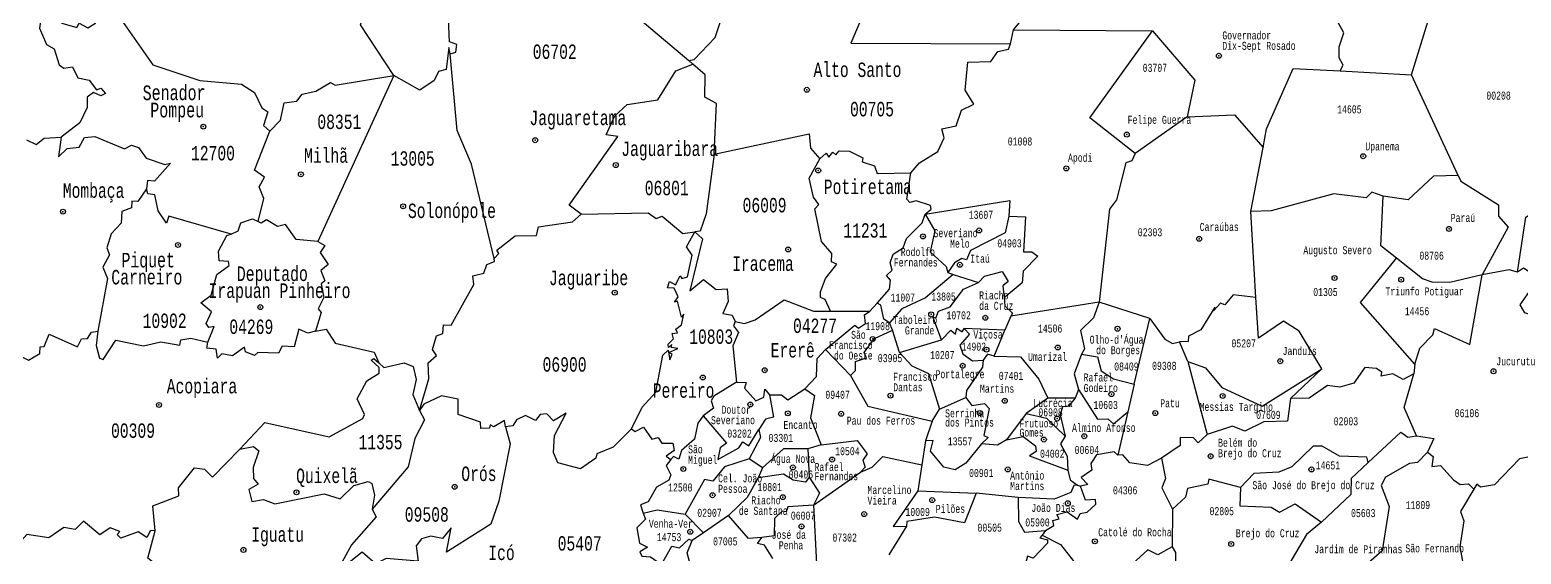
# Model space of a CAD drawing. Header units: millimetres. Extents: x 9851 to 10267, y 23387 to 23778.
# Drawn here: x 10193.87 to 10221.05, y 23661.12 to 23670.68 of the extents above; entities that cross this region are included whole.
import ezdxf
from ezdxf.enums import TextEntityAlignment as Align

# ---------------------------------------------------------------- set-up
doc = ezdxf.new("R2010")
doc.units = ezdxf.units.MM
doc.layers.add('3', color=7, linetype='Continuous')
doc.styles.add('MONOTXT', font='MONOTXT', dxfattribs={"height": 0.2})

# ---------------------------------------------------------------- blocks, each defined once
blk = doc.blocks.new('SEDE')
at = {"layer": '3', "color": 7, "linetype": 'Continuous'}
blk.add_circle((0, 0), 0.00451, dxfattribs=at)

msp = doc.modelspace()

# ---------------------------------------------------------------- linework, layer by layer
at = {"color": 7, "linetype": 'Continuous'}
for p, q in [((10211.744, 23670.425), (10211.802, 23670.677)), ((10211.802, 23670.677), (10214.336, 23670.662)), ((10205.957, 23670.054), (10205.883, 23670.12)), ((10200.507, 23669.846), (10199.123, 23666.82)), ((10217.755, 23669.928), (10219.054, 23669.856)), ((10219.905, 23668.02), (10219.054, 23669.856)), ((10214.968, 23669.09), (10214.02, 23668.424)), ((10216.127, 23667.366), (10216.351, 23668.534)), ((10216.217, 23665.8), (10216.127, 23667.366)), ((10210.605, 23666.253), (10210.7, 23666.22)), ((10210.7, 23666.22), (10211.161, 23666.071)), ((10209.18, 23665.549), (10209.315, 23665.694)), ((10213.364, 23665.713), (10211.752, 23665.457)), ((10214.288, 23665.415), (10213.364, 23665.713)), ((10208.465, 23665.548), (10209.18, 23665.549)), ((10211.752, 23665.457), (10211.644, 23665.203)), ((10213.998, 23664.222), (10214.288, 23665.415)), ((10209.597, 23665.202), (10209.538, 23665.339)), ((10209.721, 23664.799), (10209.597, 23665.202)), ((10211.644, 23665.203), (10210.899, 23665.235)), ((10211.451, 23664.731), (10211.644, 23665.203)), ((10208.832, 23664.377), (10208.373, 23664.854)), ((10209.721, 23664.799), (10210.487, 23665.027)), ((10214.977, 23664.63), (10214.826, 23664.99)), ((10214.977, 23664.63), (10215.328, 23663.305)), ((10219.118, 23664.586), (10219.096, 23664.406)), ((10217.418, 23664.498), (10216.847, 23663.959)), ((10212.986, 23664.12), (10212.925, 23663.967)), ((10213.998, 23664.222), (10213.885, 23663.713)), ((10210.316, 23663.544), (10210.451, 23663.763)), ((10210.451, 23663.763), (10210.933, 23663.978)), ((10212.429, 23663.964), (10212.034, 23663.687)), ((10212.925, 23663.967), (10212.429, 23663.964)), ((10210.316, 23663.544), (10210.2, 23663.189)), ((10212.034, 23663.687), (10211.675, 23663.203)), ((10213.885, 23663.713), (10213.702, 23662.926)), ((10210.2, 23663.189), (10210.129, 23662.75)), ((10208.294, 23663.116), (10208.051, 23663.041)), ((10208.051, 23663.041), (10208.079, 23662.525)), ((10207.225, 23662.692), (10206.981, 23662.859)), ((10207.225, 23662.692), (10207.145, 23662.515)), ((10210.129, 23662.75), (10210.057, 23662.273)), ((10208.157, 23662.012), (10209.012, 23662.617)), ((10212.966, 23662.379), (10213.024, 23662.358)), ((10210.057, 23662.273), (10211.12, 23662.236)), ((10211.884, 23662.152), (10211.12, 23662.236)), ((10205.815, 23661.85), (10206.152, 23661.512)), ((10206.608, 23661.824), (10206.152, 23661.512)), ((10208.157, 23662.012), (10208.213, 23660.946)), ((10214.696, 23661.939), (10214.692, 23661.255)), ((10209.848, 23661.633), (10209.53, 23661.107)), ((10212.384, 23661.555), (10212.323, 23661.466)), ((10206.152, 23661.512), (10205.947, 23661.371))]:
    msp.add_line(p, q, dxfattribs=at)
for points in [[(10200.507, 23669.846), (10199.9, 23670.768), (10200.22, 23671.824), (10200.411, 23672.092), (10200.353, 23672.28), (10200.4, 23672.493), (10200.076, 23672.632), (10199.802, 23672.592), (10199.806, 23672.732), (10199.589, 23672.784), (10199.436, 23672.677), (10199.331, 23672.764), (10199.099, 23672.721), (10199.097, 23672.926), (10199.003, 23672.995), (10199.501, 23673.019), (10199.707, 23673.137)], [(10201.537, 23670.24), (10201.635, 23670.272), (10201.658, 23670.409), (10201.523, 23670.456), (10201.512, 23670.738), (10201.513, 23671.383), (10201.575, 23671.566), (10201.805, 23671.718), (10201.969, 23671.693), (10202.094, 23671.853), (10202.275, 23671.936), (10202.648, 23672.562), (10203.097, 23672.786), (10203.606, 23672.781), (10203.617, 23672.558), (10203.509, 23672.272), (10203.596, 23672.24)], [(10203.596, 23672.24), (10203.58, 23672.152), (10203.761, 23672.074), (10204.456, 23671.326), (10205.883, 23670.12)], [(10211.802, 23670.677), (10212.143, 23671.088), (10212.253, 23671.452), (10212.56, 23671.827)], [(10217.755, 23669.928), (10217.809, 23670.031), (10217.734, 23670.165), (10217.736, 23670.367), (10217.823, 23670.62), (10217.719, 23670.814), (10217.801, 23670.888), (10216.489, 23671.611), (10214.904, 23671.817)], [(10219.054, 23669.856), (10219.375, 23670.901), (10219.326, 23671.488), (10219.557, 23671.863)], [(10205.883, 23670.12), (10205.982, 23670.139), (10206.365, 23670.54), (10206.48, 23670.886), (10206.659, 23671.083), (10206.807, 23671.099), (10206.851, 23671.249)], [(10209.168, 23671.219), (10208.836, 23670.437), (10211.744, 23670.425)], [(10194.164, 23671.053), (10194.091, 23670.991), (10194.049, 23670.709), (10194.177, 23670.408), (10194.317, 23670.329), (10194.41, 23670.042), (10194.491, 23669.979), (10194.65, 23670.006), (10194.747, 23669.805), (10194.955, 23669.763), (10195.086, 23669.584), (10195.167, 23669.616), (10195.25, 23669.519), (10195.167, 23669.475), (10195.033, 23669.534), (10194.916, 23669.45), (10194.919, 23669.263), (10194.787, 23668.984), (10194.442, 23668.723)], [(10194.164, 23671.053), (10194.26, 23671.038), (10194.454, 23670.798), (10194.728, 23670.722), (10194.775, 23670.796), (10194.932, 23670.716), (10195.072, 23670.796), (10195.092, 23670.996), (10195.513, 23671.035), (10195.565, 23670.978), (10195.521, 23670.888), (10196.113, 23670.039), (10196.974, 23669.752), (10197.734, 23669.689), (10197.967, 23669.534), (10198.1, 23669.256), (10198.212, 23669.185), (10198.133, 23668.935), (10198.247, 23668.83)], [(10214.02, 23668.424), (10213.193, 23669.075), (10214.336, 23670.662)], [(10214.336, 23670.662), (10215.108, 23669.758), (10214.968, 23669.09)], [(10201.537, 23670.24), (10201.511, 23670.354), (10201.462, 23669.956), (10201.319, 23669.916), (10201.245, 23669.757), (10200.982, 23669.577), (10200.507, 23669.846)], [(10209.929, 23668.072), (10210.086, 23668.255), (10210.422, 23668.459), (10210.536, 23668.707), (10210.496, 23668.876), (10210.755, 23668.928), (10210.855, 23669.214), (10211.075, 23669.323), (10210.922, 23669.576), (10210.971, 23670.086), (10211.387, 23670.102), (10211.517, 23670.283), (10211.708, 23670.326), (10211.744, 23670.425)], [(10202.335, 23666.511), (10201.925, 23668.231), (10201.661, 23668.844), (10201.537, 23670.24)], [(10203.921, 23667.32), (10203.703, 23667.484), (10204.59, 23668.732), (10204.38, 23668.762), (10204.538, 23669.109), (10204.758, 23669.317), (10205.317, 23669.402), (10205.644, 23669.928), (10205.957, 23670.054)], [(10206.344, 23668.414), (10206.388, 23669.337), (10206.176, 23669.452), (10206.182, 23669.856), (10205.957, 23670.054)], [(10216.351, 23668.534), (10216.414, 23668.874), (10216.897, 23669.975), (10217.755, 23669.928)], [(10198.247, 23668.83), (10198.444, 23669.033), (10198.506, 23669.344), (10198.739, 23669.379), (10198.834, 23669.506), (10199.085, 23669.559), (10199.354, 23669.716), (10199.436, 23669.671), (10200.507, 23669.846)], [(10214.968, 23669.09), (10215.831, 23669.128), (10216.351, 23668.534)], [(10193.814, 23668.671), (10193.99, 23668.589), (10194.136, 23668.704), (10194.442, 23668.723)], [(10194.442, 23668.723), (10194.398, 23668.363), (10194.556, 23668.515), (10194.772, 23668.54), (10194.869, 23668.717), (10195.056, 23668.734), (10195.597, 23668.506), (10195.725, 23668.576), (10195.851, 23668.533), (10195.994, 23668.34), (10196.331, 23668.224), (10196.435, 23668.248), (10196.148, 23667.919), (10196.019, 23667.931), (10195.999, 23667.78)], [(10198.032, 23667.187), (10198.136, 23667.601), (10198.05, 23667.816), (10198.151, 23667.995), (10197.968, 23668.118), (10198.247, 23668.83)], [(10206.344, 23668.414), (10208.078, 23668.779), (10208.101, 23668.522), (10208.27, 23668.325)], [(10206.344, 23668.414), (10206.198, 23667.324), (10206.09, 23667.009), (10205.994, 23666.997)], [(10208.27, 23668.325), (10208.387, 23668.427), (10208.434, 23668.358), (10208.51, 23668.445), (10208.565, 23668.4), (10208.626, 23668.471), (10208.812, 23668.467), (10209.054, 23668.345), (10209.044, 23668.269), (10209.267, 23668.197), (10209.318, 23668.059), (10209.929, 23668.072)], [(10214.02, 23668.424), (10213.957, 23668.291), (10213.847, 23668.255), (10213.678, 23667.578), (10213.549, 23667.407), (10213.364, 23665.713)], [(10208.465, 23665.548), (10208.366, 23665.762), (10208.282, 23665.8), (10208.281, 23665.904), (10208.373, 23666.148), (10208.58, 23666.407), (10208.486, 23666.449), (10208.491, 23666.6), (10208.304, 23666.817), (10208.178, 23667.415), (10208.253, 23667.495), (10208.155, 23667.627), (10208.075, 23667.972), (10208.27, 23668.325)], [(10210.189, 23667.32), (10210.302, 23667.407), (10210.287, 23667.476), (10210.028, 23667.559), (10209.911, 23667.528), (10209.855, 23667.592), (10209.929, 23668.072)], [(10219.905, 23668.02), (10219.455, 23668.009), (10218.994, 23667.581), (10218.54, 23667.645)], [(10219.905, 23668.02), (10219.952, 23667.919), (10220.642, 23667.491), (10220.637, 23667.283), (10220.817, 23667.08), (10220.343, 23666.214)], [(10195.999, 23667.78), (10195.839, 23667.548), (10195.735, 23667.552), (10195.726, 23667.433), (10195.55, 23667.365), (10195.54, 23667.155), (10195.358, 23666.962), (10195.279, 23666.704), (10195.324, 23666.577), (10195.201, 23666.35), (10195.29, 23666.144), (10195.11, 23665.187)], [(10197.543, 23666.954), (10196.405, 23667.282), (10196.365, 23667.153), (10196.213, 23667.379), (10196.152, 23667.669), (10196.024, 23667.687), (10195.999, 23667.78)], [(10210.189, 23667.32), (10211.734, 23667.57), (10211.718, 23667.28)], [(10218.54, 23667.645), (10218.33, 23667.716), (10218.227, 23667.616), (10217.641, 23667.69), (10216.499, 23667.381), (10216.127, 23667.366)], [(10218.782, 23666.517), (10218.497, 23666.741), (10218.54, 23667.645)], [(10220.988, 23666.259), (10221.138, 23667.262), (10221.804, 23667.679)], [(10202.335, 23666.511), (10202.419, 23666.601), (10202.385, 23666.662), (10202.718, 23666.925), (10203.108, 23666.932), (10203.141, 23667.089), (10203.762, 23667.178), (10203.921, 23667.32)], [(10203.921, 23667.32), (10205.143, 23667.34), (10205.29, 23667.241), (10205.398, 23667.283), (10205.773, 23666.966), (10205.994, 23666.997)], [(10209.315, 23665.694), (10209.541, 23665.953), (10209.558, 23666.113), (10209.487, 23666.198), (10209.587, 23666.299), (10209.55, 23666.429), (10209.607, 23666.586), (10209.788, 23666.703), (10209.85, 23666.877), (10210.139, 23667.16), (10210.189, 23667.32)], [(10210.189, 23667.32), (10210.368, 23667.016), (10210.285, 23666.629), (10210.571, 23666.367), (10210.605, 23666.253)], [(10211.718, 23667.28), (10211.648, 23666.975), (10211.015, 23666.653), (10210.947, 23666.486), (10210.861, 23666.512), (10210.723, 23666.429), (10210.605, 23666.253)], [(10211.718, 23667.28), (10212.022, 23667.267), (10211.985, 23666.632), (10212.137, 23666.634), (10212.243, 23666.553), (10211.978, 23666.28), (10211.959, 23666.067), (10211.629, 23665.792)], [(10197.543, 23666.954), (10197.67, 23667.016), (10197.717, 23667.157), (10197.931, 23667.234), (10198.032, 23667.187)], [(10199.123, 23666.82), (10198.727, 23666.859), (10198.531, 23667.128), (10198.388, 23667.095), (10198.188, 23667.213), (10198.092, 23667.151), (10198.032, 23667.187)], [(10204.837, 23663.403), (10205.031, 23663.799), (10205.282, 23664.071), (10205.411, 23664.751), (10205.507, 23664.84), (10205.54, 23664.664), (10205.578, 23664.765), (10205.521, 23664.798), (10205.683, 23664.869), (10205.56, 23664.889), (10205.574, 23664.944), (10205.511, 23664.886), (10205.505, 23664.948), (10205.602, 23665.048), (10205.58, 23665.141), (10205.675, 23665.156), (10205.647, 23665.22), (10205.753, 23665.304), (10205.795, 23665.495), (10205.75, 23665.438), (10205.677, 23665.734), (10205.623, 23665.715), (10205.687, 23665.813), (10205.618, 23665.969), (10205.492, 23665.975), (10205.533, 23666.09), (10205.638, 23666.033), (10205.726, 23666.197), (10205.757, 23666.143), (10205.86, 23666.175), (10205.942, 23666.569), (10205.839, 23666.724), (10205.994, 23666.997)], [(10205.994, 23666.997), (10206.13, 23666.87), (10205.902, 23665.918), (10206.152, 23666.128), (10206.381, 23665.946), (10206.582, 23665.957), (10206.599, 23665.724), (10206.503, 23665.51), (10206.675, 23665.477), (10206.726, 23665.36)], [(10197.117, 23664.986), (10197.23, 23665.268), (10197.134, 23665.253), (10197.088, 23665.324), (10197.184, 23665.536), (10196.987, 23665.705), (10197.176, 23665.843), (10197.28, 23666.219), (10197.504, 23666.38), (10197.497, 23666.453), (10197.324, 23666.469), (10197.311, 23666.643), (10197.465, 23666.932), (10197.543, 23666.954)], [(10199.123, 23666.82), (10199.251, 23666.746), (10199.167, 23666.62), (10199.31, 23666.402), (10199.174, 23666.29), (10199.248, 23666.106), (10199.184, 23666.048), (10199.231, 23665.8), (10199.126, 23665.595), (10199.183, 23665.524), (10199.08, 23665.185)], [(10200.976, 23663.737), (10201.147, 23664.314), (10201.133, 23664.606), (10201.284, 23664.743), (10201.212, 23664.85), (10201.283, 23665.099), (10201.401, 23665.143), (10201.415, 23665.301), (10201.554, 23665.298), (10201.964, 23666.037), (10201.945, 23666.194), (10202.145, 23666.242), (10202.202, 23666.403), (10202.34, 23666.454), (10202.335, 23666.511)], [(10219.118, 23664.586), (10218.122, 23665.706), (10218.782, 23666.517)], [(10220.343, 23666.214), (10219.752, 23666.073), (10219.432, 23666.078), (10219.257, 23666.142), (10218.782, 23666.517)], [(10210.7, 23666.22), (10210.199, 23665.792), (10209.763, 23665.593), (10209.538, 23665.339)], [(10211.161, 23666.071), (10211.275, 23666.188), (10211.592, 23666.271), (10211.701, 23666.09), (10211.606, 23666.009), (10211.629, 23665.792)], [(10219.118, 23664.586), (10219.206, 23664.874), (10219.444, 23665.12), (10219.471, 23665.237), (10220.115, 23664.941), (10220.343, 23666.214)], [(10220.988, 23666.259), (10220.833, 23666.306), (10220.343, 23666.214)], [(10221.685, 23665.042), (10221.59, 23665.142), (10221.492, 23665.079), (10221.385, 23665.117), (10221.245, 23665.477), (10221.122, 23665.518), (10221.035, 23665.664), (10221.376, 23666.15), (10221.097, 23666.333), (10220.988, 23666.259)], [(10210.487, 23665.027), (10210.328, 23665.449), (10210.385, 23665.424), (10210.433, 23665.553), (10210.648, 23665.632), (10210.888, 23665.951), (10211.161, 23666.071)], [(10206.726, 23665.36), (10206.896, 23665.324), (10207.094, 23665.394), (10207.62, 23665.758), (10208.153, 23665.549), (10208.465, 23665.548)], [(10209.538, 23665.339), (10209.44, 23665.402), (10209.385, 23665.662), (10209.315, 23665.694)], [(10211.629, 23665.792), (10211.642, 23665.649), (10211.785, 23665.511), (10211.752, 23665.457)], [(10213.364, 23665.713), (10213.256, 23665.428), (10213.024, 23665.197), (10213.097, 23664.866), (10213.038, 23664.769)], [(10216.217, 23665.8), (10215.807, 23665.845), (10215.65, 23665.663), (10215.576, 23665.696), (10215.448, 23665.554), (10215.47, 23665.624), (10215.214, 23665.209), (10214.988, 23665.094), (10214.984, 23664.999), (10214.826, 23664.99)], [(10217.418, 23664.498), (10217.005, 23665.188), (10216.723, 23665.368), (10216.263, 23665.061), (10216.217, 23665.8)], [(10206.726, 23665.36), (10206.695, 23665.283), (10206.789, 23665.164), (10206.686, 23664.918), (10206.752, 23664.255)], [(10208.373, 23664.854), (10208.91, 23665.298), (10208.978, 23665.24), (10209.101, 23665.326), (10209.088, 23665.481), (10209.18, 23665.549)], [(10214.288, 23665.415), (10214.56, 23665.039), (10214.698, 23664.958), (10214.826, 23664.99)], [(10191.857, 23663.811), (10192.417, 23664.303), (10192.45, 23664.499), (10192.627, 23664.676), (10192.807, 23664.585), (10192.975, 23664.62), (10193.274, 23664.778), (10193.469, 23664.999), (10193.601, 23664.778), (10193.846, 23664.655), (10194.056, 23664.779), (10194.062, 23664.899), (10194.135, 23664.905), (10194.227, 23665.128), (10194.741, 23664.901), (10194.812, 23665.047), (10194.927, 23665.052), (10195, 23665.168), (10195.11, 23665.187)], [(10195.11, 23665.187), (10195.081, 23664.926), (10195.141, 23664.695), (10195.207, 23664.67), (10195.443, 23665.019), (10195.943, 23664.917), (10196.258, 23664.993), (10196.607, 23664.93), (10196.623, 23665.03), (10196.81, 23665.061), (10197.117, 23664.986)], [(10199.08, 23665.185), (10198.941, 23665.152), (10198.775, 23665.225), (10198.693, 23664.898), (10198.47, 23664.91), (10198.403, 23664.787), (10198.029, 23664.798), (10197.967, 23664.741), (10197.801, 23664.81), (10197.783, 23664.895), (10197.564, 23664.735), (10197.373, 23664.775), (10197.293, 23664.696), (10197.267, 23664.857), (10197.1, 23664.874), (10197.117, 23664.986)], [(10199.08, 23665.185), (10199.275, 23665.22), (10199.436, 23664.966), (10200.149, 23664.803), (10200.235, 23664.607)], [(10208.832, 23664.377), (10208.921, 23664.469), (10208.919, 23664.634), (10209.124, 23664.702), (10209.082, 23664.796), (10209.269, 23665.049), (10209.597, 23665.202)], [(10210.487, 23665.027), (10210.658, 23665.202), (10210.746, 23665.128), (10210.771, 23665.243), (10210.864, 23665.171), (10210.899, 23665.235)], [(10210.899, 23665.235), (10211, 23665.132), (10210.82, 23664.933), (10210.876, 23664.773), (10211.054, 23664.646), (10211.246, 23664.66)], [(10207.998, 23664.136), (10208.212, 23664.357), (10208.22, 23664.685), (10208.373, 23664.854)], [(10197.699, 23663.038), (10198.155, 23663.519), (10199.331, 23663.258), (10199.94, 23663.593), (10199.974, 23663.665), (10199.838, 23663.954), (10200.014, 23664.279), (10200.239, 23664.423), (10200.241, 23664.522), (10200.092, 23664.656), (10200.14, 23664.689), (10200.235, 23664.607)], [(10200.235, 23664.607), (10200.323, 23664.522), (10200.697, 23664.607), (10200.86, 23664.542), (10200.917, 23664.305), (10200.855, 23664.033), (10200.976, 23663.737)], [(10209.721, 23664.799), (10209.947, 23664.551), (10210.254, 23664.416), (10210.451, 23663.763)], [(10211.246, 23664.66), (10211.238, 23664.529), (10210.943, 23664.104), (10210.933, 23663.978)], [(10211.451, 23664.731), (10211.325, 23664.766), (10211.246, 23664.66)], [(10211.451, 23664.731), (10211.926, 23664.715), (10212.263, 23664.312), (10212.429, 23663.964)], [(10213.038, 23664.769), (10212.905, 23664.408), (10212.986, 23664.12)], [(10213.038, 23664.769), (10213.332, 23664.72), (10213.399, 23664.46), (10213.624, 23664.317), (10213.998, 23664.222)], [(10214.977, 23664.63), (10215.298, 23664.516), (10215.597, 23664.162), (10216.332, 23663.819), (10217.418, 23664.498)], [(10208.832, 23664.377), (10209.146, 23663.816), (10210.316, 23663.544)], [(10219.096, 23664.406), (10218.905, 23664.304), (10218.716, 23664.406), (10218.5, 23664.367), (10218.516, 23664.437), (10218.415, 23664.506), (10218.206, 23664.523), (10218.002, 23664.238), (10217.751, 23664.168), (10217.522, 23664.194), (10217.187, 23663.962), (10216.847, 23663.959)], [(10219.143, 23663.277), (10218.922, 23663.795), (10219.096, 23664.406)], [(10202.544, 23663.445), (10202.526, 23663.556), (10202.33, 23663.441), (10202.263, 23663.481), (10202.248, 23663.417), (10202.092, 23663.412), (10202.086, 23663.53), (10201.679, 23663.664), (10201.679, 23663.945), (10201.374, 23664.007), (10201.055, 23663.854), (10200.976, 23663.737)], [(10206.752, 23664.255), (10206.342, 23664.003), (10206.289, 23663.918), (10206.335, 23663.781), (10206.145, 23663.642)], [(10206.752, 23664.255), (10206.928, 23664.249), (10206.9, 23664.147), (10207.103, 23663.918), (10207.248, 23663.982), (10207.268, 23664.127), (10207.352, 23664.025)], [(10207.352, 23664.025), (10207.425, 23663.621), (10207.28, 23663.583), (10207.159, 23663.393)], [(10207.352, 23664.025), (10207.571, 23664.024), (10207.686, 23663.932), (10207.998, 23664.136)], [(10207.998, 23664.136), (10208.176, 23664.015), (10208.104, 23663.604), (10208.294, 23663.116)], [(10212.986, 23664.12), (10213.332, 23663.581), (10213.518, 23663.59), (10213.622, 23663.496), (10213.885, 23663.713)], [(10200.976, 23663.737), (10201.064, 23663.57), (10200.89, 23663.228), (10200.769, 23662.716), (10200.11, 23661.943)], [(10210.933, 23663.978), (10211.041, 23663.831), (10211.275, 23663.866), (10211.356, 23663.778), (10211.261, 23663.286), (10211.34, 23663.249), (10211.22, 23663.131)], [(10212.925, 23663.967), (10212.803, 23663.821), (10212.693, 23663.809), (10212.651, 23663.659), (10212.741, 23663.274)], [(10216.847, 23663.959), (10216.794, 23663.545), (10216.365, 23663.534), (10216.015, 23663.366), (10215.791, 23663.455), (10215.328, 23663.305)], [(10204.837, 23663.403), (10204.505, 23663.07), (10204.205, 23662.95), (10204.188, 23662.873), (10203.91, 23662.679), (10203.495, 23662.785), (10203.418, 23662.977), (10203.435, 23663.282), (10203.647, 23663.693), (10203.418, 23663.553), (10203.296, 23663.681), (10203.175, 23663.665), (10203.09, 23663.556), (10202.909, 23663.647), (10202.741, 23663.57), (10202.675, 23663.458), (10202.544, 23663.445)], [(10206.145, 23663.642), (10206.046, 23663.507), (10205.99, 23663.217), (10205.751, 23663.011), (10205.7, 23662.85), (10205.604, 23662.901), (10205.557, 23662.847)], [(10206.145, 23663.642), (10206.568, 23663.145), (10206.456, 23663.06), (10206.411, 23662.849), (10206.794, 23663.06), (10206.867, 23663.169), (10206.978, 23663.095), (10207.159, 23663.393)], [(10212.034, 23663.687), (10212.402, 23663.599), (10212.741, 23663.274)], [(10202.544, 23663.445), (10202.626, 23663.135), (10202.423, 23662.085), (10202.277, 23661.666), (10201.467, 23661.16), (10201.551, 23661.603), (10201.395, 23661.405), (10201.179, 23661.449), (10201.012, 23661.399), (10200.914, 23661.274), (10200.948, 23660.996), (10200.369, 23661.042), (10200.175, 23660.944), (10199.931, 23661.158), (10199.456, 23660.779)], [(10204.837, 23663.403), (10204.908, 23663.357), (10205.058, 23663.438), (10205.21, 23663.219), (10205.327, 23663.245), (10205.392, 23663.143), (10205.59, 23663.143), (10205.615, 23663.01), (10205.47, 23662.906), (10205.557, 23662.847)], [(10207.159, 23663.393), (10207.189, 23663.25), (10206.981, 23662.859)], [(10208.294, 23663.116), (10208.949, 23663.194), (10209.136, 23662.95), (10209.052, 23662.833), (10209.095, 23662.709), (10209.012, 23662.617)], [(10211.22, 23663.131), (10210.931, 23662.78), (10210.736, 23662.661), (10210.529, 23662.706), (10210.289, 23663.001), (10210.335, 23663.195), (10210.2, 23663.189)], [(10211.675, 23663.203), (10211.509, 23663.11), (10211.22, 23663.131)], [(10211.675, 23663.203), (10211.978, 23663.265), (10212.202, 23663.095), (10212.214, 23662.994), (10212.092, 23662.913), (10212.788, 23662.654)], [(10212.741, 23663.274), (10212.658, 23663.135), (10212.781, 23662.907), (10212.788, 23662.654)], [(10215.328, 23663.305), (10215.167, 23663.15), (10215.079, 23663.24), (10214.837, 23663.247), (10214.836, 23663.105), (10214.5, 23662.87)], [(10218.267, 23662.793), (10218.858, 23663.346), (10218.99, 23663.252), (10219.143, 23663.277)], [(10219.143, 23663.277), (10219.464, 23663.227), (10219.343, 23662.981)], [(10196.158, 23661.545), (10196.117, 23662.001), (10196.59, 23662.184), (10196.58, 23662.33), (10196.876, 23662.695), (10197.058, 23662.671), (10197.201, 23662.524), (10197.699, 23663.038)], [(10197.699, 23663.038), (10197.947, 23663.086), (10198.047, 23663.002), (10197.945, 23662.698), (10197.949, 23662.5), (10198.034, 23662.4), (10197.862, 23662.299), (10197.921, 23662.084), (10198.133, 23662.117), (10198.338, 23662.036), (10199.237, 23662.222), (10199.529, 23662.129), (10199.781, 23662.372), (10200.037, 23662.443), (10200.106, 23662.41), (10200.153, 23662.194), (10200.11, 23661.943)], [(10208.051, 23663.041), (10207.61, 23663.043), (10207.225, 23662.692)], [(10213.702, 23662.926), (10213.634, 23662.987), (10213.311, 23662.932), (10213.209, 23662.775), (10213.23, 23662.651), (10213.032, 23662.518), (10213.157, 23662.39), (10213.024, 23662.358)], [(10214.5, 23662.87), (10214.243, 23662.736), (10213.923, 23662.788), (10213.794, 23662.932), (10213.702, 23662.926)], [(10218.267, 23662.793), (10218.238, 23662.888), (10217.745, 23662.905), (10217.426, 23663.089), (10217.26, 23663.09), (10216.873, 23662.713), (10216.638, 23662.613), (10216.181, 23662.592), (10215.935, 23662.338)], [(10219.343, 23662.981), (10219.163, 23662.793), (10219.02, 23662.776), (10218.583, 23662.523), (10218.5, 23662.373), (10218.649, 23661.993), (10218.518, 23661.182), (10218.069, 23660.789)], [(10219.343, 23662.981), (10219.449, 23662.903), (10219.422, 23662.72), (10219.585, 23662.735), (10219.818, 23662.478), (10219.94, 23662.394), (10220.096, 23662.404), (10220.19, 23662.307)], [(10221.425, 23662.848), (10221.363, 23662.927), (10221.02, 23662.859), (10220.566, 23662.387), (10220.313, 23662.341), (10220.248, 23662.397), (10220.19, 23662.307)], [(10205.557, 23662.847), (10205.47, 23662.735), (10205.554, 23662.565), (10205.517, 23662.471), (10205.297, 23662.343), (10205.144, 23662.074), (10205.004, 23662.018), (10205.054, 23661.868)], [(10206.981, 23662.859), (10206.535, 23662.716), (10206.32, 23662.451), (10206.169, 23662.481), (10205.815, 23661.85)], [(10209.012, 23662.617), (10209.222, 23662.708), (10209.419, 23662.903), (10210.129, 23662.75)], [(10212.788, 23662.654), (10212.835, 23662.476), (10212.966, 23662.379)], [(10214.5, 23662.87), (10214.574, 23662.499), (10214.507, 23662.329), (10214.696, 23661.939)], [(10218.267, 23662.793), (10217.955, 23662.499), (10217.947, 23662.209), (10217.415, 23661.702)], [(10207.145, 23662.515), (10206.946, 23662.154), (10206.608, 23661.824)], [(10208.079, 23662.525), (10208.008, 23662.432), (10207.784, 23662.468), (10207.606, 23662.582), (10207.145, 23662.515)], [(10208.079, 23662.525), (10208.265, 23662.231), (10208.157, 23662.012)], [(10212.966, 23662.379), (10212.898, 23662.376), (10212.843, 23662.244), (10212.542, 23662.123), (10211.884, 23662.152)], [(10215.935, 23662.338), (10215.363, 23662.491), (10215.345, 23662.397), (10214.975, 23662.32), (10214.937, 23662.158), (10214.696, 23661.939)], [(10210.057, 23662.273), (10209.608, 23661.625), (10209.848, 23661.633)], [(10211.12, 23662.236), (10210.91, 23661.695), (10210.36, 23661.794), (10209.858, 23661.716), (10209.848, 23661.633)], [(10211.884, 23662.152), (10211.894, 23661.715), (10212.002, 23661.52), (10212.384, 23661.555)], [(10212.384, 23661.555), (10212.533, 23661.647), (10212.517, 23661.736), (10212.633, 23661.768), (10212.592, 23661.846), (10212.78, 23661.895), (10212.97, 23661.757), (10213.016, 23661.863), (10213.144, 23661.886), (10213.304, 23662.035), (10213.294, 23662.116), (10213.115, 23662.108), (10213.024, 23662.358)], [(10215.935, 23662.338), (10215.927, 23662.001), (10216.498, 23661.979), (10216.647, 23661.886), (10216.933, 23662.038), (10217.415, 23661.702)], [(10220.19, 23662.307), (10219.948, 23661.897), (10220.006, 23661.729), (10219.938, 23661.253), (10220.027, 23660.762), (10219.346, 23660.509), (10219.352, 23660.317), (10218.87, 23660.403)], [(10200.11, 23661.943), (10200.186, 23661.8), (10199.737, 23661.292), (10199.456, 23660.779)], [(10205.054, 23661.868), (10205.093, 23661.761), (10204.935, 23661.604), (10204.985, 23661.323), (10205.13, 23661.251), (10204.989, 23661.163), (10205.028, 23661.085)], [(10205.054, 23661.868), (10205.309, 23661.927), (10205.815, 23661.85)], [(10207.214, 23661.424), (10206.971, 23661.41), (10206.608, 23661.824)], [(10208.157, 23662.012), (10207.69, 23661.982), (10207.659, 23661.893), (10207.582, 23661.905), (10207.443, 23661.77), (10207.438, 23661.453), (10207.214, 23661.424)], [(10196.158, 23661.545), (10196.071, 23661.555), (10196.005, 23661.428), (10195.845, 23661.531), (10195.531, 23661.412), (10195.467, 23661.477), (10195.515, 23661.534), (10195.34, 23661.602), (10195.151, 23661.474), (10194.849, 23661.724), (10194.698, 23661.569), (10194.492, 23661.61), (10194.22, 23661.422), (10193.819, 23661.478), (10193.576, 23661.206)], [(10217.415, 23661.702), (10217.142, 23661.483), (10216.722, 23660.77)], [(10196.741, 23660.158), (10196.602, 23660.458), (10196.578, 23660.838), (10196.289, 23660.838), (10196.023, 23661.047), (10196.158, 23661.545)], [(10205.028, 23661.085), (10205.188, 23661.073), (10205.386, 23660.936), (10205.576, 23661.269), (10205.713, 23661.239), (10205.883, 23661.392), (10205.947, 23661.371)], [(10206.07, 23660.501), (10205.867, 23660.59), (10205.931, 23660.848), (10205.852, 23661.143), (10205.947, 23661.371)], [(10207.417, 23661.041), (10207.261, 23661.284), (10207.136, 23661.316), (10207.214, 23661.424)], [(10212.323, 23661.466), (10212.279, 23661.422), (10212.418, 23661.382), (10212.42, 23661.322), (10212.159, 23661.047), (10212.055, 23661.087), (10212.022, 23660.953), (10211.852, 23660.787), (10211.684, 23660.791), (10211.614, 23660.88), (10211.383, 23660.803)], [(10212.323, 23661.466), (10212.659, 23661.298), (10212.922, 23660.959), (10212.831, 23660.65), (10212.893, 23660.524), (10212.849, 23660.391), (10212.632, 23660.383), (10212.572, 23660.313)], [(10214.692, 23661.255), (10214.43, 23661.111), (10214.25, 23661.198), (10213.97, 23660.945), (10213.838, 23660.925), (10213.732, 23660.569), (10213.287, 23660.549), (10213.461, 23660.39), (10213.307, 23660.047)], [(10214.692, 23661.255), (10214.755, 23661.151), (10214.756, 23660.727), (10214.915, 23660.568)]]:
    msp.add_lwpolyline(points, dxfattribs=at)
for p in [(10215.544, 23670.205), (10208.035, 23669.585), (10197.035, 23668.913), (10203.083, 23668.666), (10213.866, 23668.768), (10218.174, 23668.374), (10204.552, 23668.213), (10208.242, 23668.114), (10212.763, 23668.152), (10198.813, 23668.043), (10194.477, 23667.363), (10200.677, 23667.46), (10211.174, 23667.021), (10219.738, 23667.049), (10196.574, 23666.757), (10210.152, 23666.913), (10215.185, 23666.868), (10207.694, 23666.674), (10210.824, 23666.396), (10217.652, 23666.155), (10218.866, 23666.124), (10204.533, 23665.888), (10198.074, 23665.624), (10210.302, 23665.493), (10211.288, 23665.43), (10213.697, 23665.23), (10209.235, 23665.043), (10211.308, 23664.849), (10212.608, 23664.888), (10210.874, 23664.555), (10216.663, 23664.638), (10206.138, 23664.341), (10207.266, 23664.474), (10220.549, 23664.455), (10209.558, 23664.01), (10213.585, 23664.038), (10215.613, 23664.005), (10196.227, 23663.841), (10207.005, 23663.849), (10211.641, 23663.916), (10207.688, 23663.688), (10208.66, 23663.68), (10211.188, 23663.693), (10212.597, 23663.593), (10214.385, 23663.693), (10212.355, 23663.21), (10213.091, 23663.271), (10205.783, 23662.674), (10207.78, 23662.702), (10208.494, 23662.846), (10211.697, 23662.666), (10215.394, 23662.907), (10217.23, 23662.666), (10198.733, 23662.249), (10201.616, 23662.349), (10206.316, 23662.196), (10207.597, 23662.16), (10210.319, 23662.107), (10209.08, 23661.852), (10212.791, 23662.049), (10207.938, 23661.627), (10205.91, 23661.53), (10213.285, 23661.355), (10215.769, 23661.307), (10197.766, 23661.199)]:
    msp.add_point(p, dxfattribs=at)

# ---------------------------------------------------------------- block references
for p, xscale, yscale, zscale, rotation in [((10215.544, 23670.205), 10, 10, 10, 0.4591760562626325), ((10208.035, 23669.585), 10.00001476643917, 10.00001476643917, 10, 0.5042666818335115), ((10197.035, 23668.913), 10, 10, 10, 0.5546955083327499), ((10203.083, 23668.666), 9.999981579433962, 9.999981579433962, 10, 0.5418894583455609), ((10213.866, 23668.768), 10, 10, 10, 0.5005315638287935), ((10218.174, 23668.374), 10, 10, 10, 0.4917273403271737), ((10198.813, 23668.043), 9.999978754855265, 9.999978754855265, 10, 0.567770937696961), ((10204.552, 23668.213), 9.9999899862697, 9.9999899862697, 10, 0.5469585263440931), ((10208.242, 23668.114), 10.00001981503502, 10.00001981503502, 10, 0.5368178821362982), ((10212.763, 23668.152), 10, 10, 10, 0.5192095283933785), ((10194.477, 23667.363), 10.00002260631707, 10.00002260631707, 10, 0.5925825028560436), ((10200.677, 23667.46), 10, 10, 10, 0.5749743176739397), ((10211.174, 23667.021), 10, 10, 10, 0.5514940009817912), ((10219.738, 23667.049), 9.999988544057523, 9.999988544057523, 10, 0.5173419699127153), ((10196.574, 23666.757), 9.99998961254356, 9.99998961254356, 10, 0.6000554025686089), ((10207.694, 23666.674), 9.999984307734227, 9.999984307734227, 10, 0.5709724421384381), ((10210.152, 23666.913), 10, 10, 10, 0.5573634284800524), ((10215.185, 23666.868), 9.999978501909492, 9.999978501909492, 10, 0.5400219048350186), ((10210.824, 23666.396), 9.999977371513971, 9.999977371513971, 10, 0.5669705610318225), ((10217.652, 23666.155), 10, 10, 10, 0.547492111952474), ((10204.533, 23665.888), 9.999985718071319, 9.999985718071319, 10, 0.5979210788326114), ((10218.866, 23666.124), 9.999984225768136, 9.999984225768136, 10, 0.5434902175811255), ((10198.074, 23665.624), 9.999979730750978, 9.999979730750978, 10, 0.6198007035183875), ((10210.302, 23665.493), 10.00001636379718, 10.00001636379718, 10, 0.5891142327043422), ((10211.288, 23665.43), 10.00001349499276, 10.00001349499276, 10, 0.5875134911766113), ((10209.235, 23665.043), 10, 10, 10, 0.6027233048959774), ((10213.697, 23665.23), 9.999999999999998, 9.999999999999998, 9.999999999999998, 0.5840452147233807), ((10211.308, 23664.849), 10, 10, 10, 0.6005889832426244), ((10212.608, 23664.888), 9.99998135337662, 9.99998135337662, 10, 0.5955199626463425), ((10210.874, 23664.555), 10.00000000000001, 10.00000000000001, 10.00000000000001, 0.6085926807996292), ((10216.663, 23664.638), 10.00001349499276, 10.00001349499276, 10, 0.5875134911766113), ((10206.138, 23664.341), 10, 10, 10, 0.6270040141767932), ((10207.266, 23664.474), 9.999982252076489, 9.999982252076489, 10, 0.6211346514216681), ((10220.549, 23664.455), 9.999999999999998, 9.999999999999998, 9.999999999999998, 0.5776422315832688), ((10209.558, 23664.01), 9.999989340624445, 9.999989340624445, 10, 0.624869701963816), ((10213.585, 23664.038), 10.00001177750445, 10.00001177750445, 10, 0.6120609423828695), ((10215.613, 23664.005), 9.999999999999998, 9.999999999999998, 9.999999999999998, 0.6061915740123247), ((10196.227, 23663.841), 10.00001116525409, 10.00001116525409, 10, 0.6598219142790355), ((10207.005, 23663.849), 10, 10, 10, 0.635541245567942), ((10207.688, 23663.688), 10.00001344869724, 10.00001344869724, 10, 0.6374087611859713), ((10208.66, 23663.68), 10, 10, 10, 0.6347408813180125), ((10211.188, 23663.693), 10, 10, 10, 0.6272708030811824), ((10211.641, 23663.916), 9.999981747377756, 9.999981747377756, 10, 0.6208678618948364), ((10214.385, 23663.693), 10.00002176952884, 10.00002176952884, 10, 0.6173967206662693), ((10212.597, 23663.593), 9.999999999999998, 9.999999999999998, 9.999999999999998, 0.6254032801798758), ((10212.355, 23663.21), 10, 10, 10, 0.6347408813180125), ((10213.091, 23663.271), 10, 10, 10, 0.6312726333763617), ((10215.394, 23662.907), 10, 10, 10, 0.632606575441268), ((10205.783, 23662.674), 10.00002031279293, 10.00002031279293, 10, 0.6643572845147222), ((10207.78, 23662.702), 10, 10, 10, 0.6587547671373876), ((10208.494, 23662.846), 10, 10, 10, 0.6536858119854236), ((10211.697, 23662.666), 9.999989888799497, 9.999989888799497, 10, 0.6491504223835193), ((10217.23, 23662.666), 10, 10, 10, 0.6323397870831065), ((10201.616, 23662.349), 10, 10, 10, 0.6801007890244428), ((10198.733, 23662.249), 10.00002154466504, 10.00002154466504, 10, 0.6875707787658479), ((10206.316, 23662.196), 10, 10, 10, 0.6734311357806734), ((10207.597, 23662.16), 9.999987315867648, 9.999987315867648, 10, 0.6710300561354404), ((10210.319, 23662.107), 10.0000224742611, 10.0000224742611, 10, 0.6654244292446442), ((10212.791, 23662.049), 10.00001170161012, 10.00001170161012, 10, 0.6600887009929444), ((10209.08, 23661.852), 10, 10, 10, 0.6742314951371821), ((10205.91, 23661.53), 9.999977218749027, 9.999977218749027, 10, 0.6886411249109329), ((10207.938, 23661.627), 10, 10, 10, 0.6819682886373692), ((10213.285, 23661.355), 10, 10, 10, 0.6744982815308921), ((10215.769, 23661.307), 9.999982416442391, 9.999982416442391, 10, 0.6686289741332047), ((10197.766, 23661.199), 9.999976700497434, 9.999976700497434, 10, 0.7102540036442894)]:
    msp.add_blockref('SEDE', p, dxfattribs=dict(at, xscale=xscale, yscale=yscale, zscale=zscale, rotation=rotation))

# ---------------------------------------------------------------- texts
at = {"color": 7, "linetype": 'Continuous', "style": 'MONOTXT'}
for s, height, rotation, width, p in [('Governador ', 0.14567, 359.9949, 0.705873, (10215.607, 23670.503)), ('Dix-Sept Rosado', 0.14567, 359.9949, 0.705873, (10215.607, 23670.313)), ('Alto Santo', 0.2623, 360, 0.705877, (10208.156, 23669.818)), ('Jaguaretama', 0.26237, 0, 0.705878, (10202.979, 23668.941)), ('Felipe Guerra', 0.14576, 360, 0.705873, (10213.882, 23668.965)), ('Jaguaribara', 0.2624, 360, 0.705885, (10204.652, 23668.378)), ('Upanema', 0.1458, 0, 0.705877, (10218.213, 23668.48)), ('Milh%%227', 0.2624, 0, 0.70588, (10198.871, 23668.255)), ('Momba%%231a', 0.26243, 0, 0.705883, (10194.474, 23667.616)), ('Solon%%243pole', 0.26245, 360, 0.705888, (10200.765, 23667.248)), ('Para%%250', 0.1458, 0, 0.705887, (10219.769, 23667.178)), ('Cara%%250bas', 0.14581, 360, 0.705879, (10215.194, 23667.012)), ('Augusto Severo', 0.14582, 360, 0.705896, (10217.084, 23666.588)), ('Ita%%250', 0.1458, 0, 0.705888, (10211.014, 23666.434)), ('Jaguaribe', 0.2625, 0, 0.705879, (10203.335, 23666.024)), ('Riacho ', 0.1458, 359.9973, 0.705877, (10211.175, 23665.765)), ('da Cruz', 0.1458, 359.9973, 0.705877, (10211.175, 23665.574)), ('14456', 0.1454, 360, 0.708022, (10218.932, 23665.476)), ('Erer%%234', 0.2626, 0, 0.705884, (10207.375, 23664.706)), ('Jandu%%237s', 0.14587, 0, 0.705882, (10216.706, 23664.75)), ('Jucurutu', 0.1459, 360, 0.705888, (10220.599, 23664.563)), ('Acopiara', 0.2626, 360, 0.705879, (10196.369, 23664.052)), ('Francisco ', 0.1458, 359.9947, 0.705887, (10209.609, 23664.281)), ('Portalegre', 0.1459, 360, 0.705886, (10210.38, 23664.328)), ('Dantas', 0.1458, 359.9947, 0.705887, (10209.609, 23664.09)), ('Lucr%%233cia', 0.14589, 0, 0.705876, (10212.163, 23663.802)), ('Patu', 0.1459, 0, 0.705876, (10214.475, 23663.799)), ('Frutuoso', 0.1439, 359.9948, 0.705885, (10211.911, 23663.432)), ('Almino Afonso', 0.14591, 360, 0.705879, (10212.867, 23663.351)), ('13557', 0.1455, 0, 0.708017, (10210.603, 23663.105)), ('Gomes', 0.1439, 359.9948, 0.705885, (10211.911, 23663.266)), ('Bel%%233m do ', 0.14584, 359.9935, 0.705889, (10215.529, 23663.079)), ('S%%227o ', 0.1458, 359.9988, 0.705886, (10205.87, 23662.959)), ('Miguel', 0.1458, 359.9988, 0.705886, (10205.87, 23662.768)), ('%%193gua Nova', 0.14592, 0, 0.705875, (10207.383, 23662.786)), ('Brejo do Cruz', 0.14584, 359.9935, 0.705889, (10215.529, 23662.888)), ('Quixel%%227', 0.26268, 0, 0.705882, (10198.727, 23662.418)), ('Or%%243s', 0.2627, 360, 0.705882, (10201.737, 23662.455)), ('Rafael', 0.1444, 359.9937, 0.705871, (10208.175, 23662.637)), ('14651', 0.1455, 0, 0.70802, (10217.308, 23662.668)), ('Cel. Jo%%227o ', 0.14582, 359.9947, 0.705882, (10206.418, 23662.431)), ('Pessoa', 0.1458, 359.9947, 0.705882, (10206.418, 23662.24)), ('Fernandes', 0.1444, 359.9937, 0.705871, (10208.175, 23662.47)), ('Marcelino ', 0.1458, 359.9942, 0.70588, (10209.139, 23662.217)), ('Vieira', 0.1458, 359.9942, 0.70588, (10209.139, 23662.026)), ('Jo%%227o Dias', 0.14595, 360, 0.705887, (10212.126, 23661.892)), ('Iguatu', 0.2627, 0, 0.70588, (10197.908, 23661.347)), ('Catol%%233 do Rocha', 0.14596, 0, 0.70589, (10213.345, 23661.448)), ('Brejo do Cruz', 0.14596, 0, 0.70589, (10215.853, 23661.43)), ('Ic%%243', 0.2627, 0, 0.705878, (10202.229, 23661.015)), ('14753', 0.1455, 360, 0.708002, (10205.301, 23661.359)), ('Jardim de Piranhas', 0.14597, 360, 0.705888, (10217.283, 23661.139)), ('S%%227o Fernando', 0.14597, 360, 0.705888, (10218.942, 23661.154))]:
    msp.add_text(s, height=height, rotation=rotation, dxfattribs=dict(at, width=width)).set_placement(p)
for s, height, rotation, width, p in [('06702', 0.2623, 360, 0.705887, (10203.44, 23670.279)), ('03707', 0.1457, 360, 0.70588, (10214.378, 23669.985)), ('00208', 0.1457, 360, 0.705883, (10220.641, 23669.479)), ('00705', 0.2624, 0, 0.705884, (10209.222, 23669.232)), ('14605', 0.1458, 0, 0.705881, (10217.922, 23669.228)), ('08351', 0.2624, 0, 0.705885, (10199.514, 23669.001)), ('01008', 0.1458, 360, 0.70589, (10211.92, 23668.643)), ('12700', 0.2624, 360, 0.705874, (10197.211, 23668.43)), ('13005', 0.2624, 0, 0.705877, (10200.851, 23668.333)), ('06801', 0.2624, 360, 0.705874, (10205.481, 23667.795)), ('06009', 0.2624, 0, 0.705879, (10207.264, 23667.482)), ('13607', 0.1458, 360, 0.705881, (10211.207, 23667.306)), ('11231', 0.2625, 360, 0.705879, (10209.1, 23667.021)), ('02303', 0.1458, 360, 0.705879, (10214.289, 23666.988)), ('04903', 0.1458, 360, 0.705871, (10211.728, 23666.786)), ('08706', 0.1458, 360, 0.705882, (10219.421, 23666.562)), ('13805', 0.1458, 0, 0.705883, (10210.526, 23665.816)), ('04269', 0.2625, 0, 0.705877, (10197.91, 23665.266)), ('04277', 0.2625, 360, 0.705885, (10208.183, 23665.284)), ('10702', 0.1459, 0, 0.705881, (10210.801, 23665.474)), ('10803', 0.2626, 360, 0.705876, (10206.291, 23665.086)), ('11908', 0.1459, 0, 0.705873, (10209.325, 23665.277)), ('14506', 0.1459, 0, 0.705892, (10212.468, 23665.234)), ('10207', 0.1459, 0, 0.705882, (10210.504, 23664.75)), ('14902', 0.1459, 0, 0.70589, (10211.078, 23664.904)), ('05207', 0.1459, 0, 0.705871, (10215.996, 23664.963)), ('06900', 0.2626, 360, 0.705883, (10203.619, 23664.579)), ('03905', 0.1459, 0, 0.705869, (10209.551, 23664.694)), ('08409', 0.1459, 0, 0.705875, (10213.859, 23664.541)), ('09308', 0.1459, 360, 0.705875, (10214.549, 23664.554)), ('07401', 0.1459, 360, 0.705867, (10211.756, 23664.371)), ('09407', 0.1459, 360, 0.705883, (10208.595, 23664.026)), ('06908', 0.1459, 360, 0.705881, (10212.476, 23663.707)), ('10603', 0.1459, 0, 0.705876, (10213.48, 23663.84)), ('07609', 0.1459, 0, 0.705881, (10216.447, 23663.66)), ('06106', 0.1459, 360, 0.705881, (10220.065, 23663.691)), ('00309', 0.2626, 360, 0.705882, (10195.754, 23663.373)), ('02003', 0.1459, 0, 0.705887, (10217.859, 23663.543)), ('11355', 0.2626, 360, 0.705884, (10200.264, 23663.164)), ('03202', 0.1459, 0, 0.705885, (10206.808, 23663.319)), ('03301', 0.1459, 360, 0.705871, (10207.56, 23663.24)), ('10504', 0.1459, 0, 0.705882, (10208.774, 23662.998)), ('04002', 0.1459, 360, 0.705882, (10212.507, 23662.953)), ('00604', 0.1459, 0, 0.705882, (10213.138, 23663.021)), ('00901', 0.1459, 0, 0.705886, (10211.214, 23662.601)), ('12500', 0.1459, 360, 0.705883, (10205.728, 23662.337)), ('10801', 0.1459, 0, 0.705864, (10207.357, 23662.343)), ('04306', 0.1459, 0, 0.705883, (10213.836, 23662.285)), ('09508', 0.2627, 0, 0.705884, (10201.108, 23661.845)), ('02907', 0.1459, 0, 0.705887, (10206.26, 23661.875)), ('06007', 0.1459, 360, 0.705873, (10207.966, 23661.823)), ('10009', 0.1459, 360, 0.705887, (10210.054, 23661.89)), ('02805', 0.1459, 360, 0.705881, (10215.596, 23661.905)), ('05603', 0.1459, 0, 0.705887, (10218.175, 23661.87)), ('11809', 0.1459, 360, 0.705895, (10219.171, 23662.017)), ('00505', 0.146, 360, 0.705885, (10211.367, 23661.605)), ('05900', 0.146, 0, 0.705879, (10212.238, 23661.7)), ('05407', 0.2627, 360, 0.70588, (10203.894, 23661.318)), ('07005', 0.146, 360, 0.705896, (10206.549, 23661.354)), ('07302', 0.146, 0, 0.705877, (10208.724, 23661.424))]:
    msp.add_text(s, height=height, rotation=rotation, dxfattribs=dict(at, width=width)).set_placement(p, align=Align.MIDDLE)
for s, height, rotation, width, p in [('Senador ', 0.2678, 359.9944, 0.70589, (10197.239, 23669.396)), ('Pompeu', 0.2678, 359.9944, 0.70589, (10197.05, 23669.082)), ('Vi%%231osa', 0.1459, 0, 0.705885, (10211.604, 23665.052))]:
    msp.add_text(s, height=height, rotation=rotation, dxfattribs=dict(at, width=width)).set_placement(p, align=Align.RIGHT)
for s, height, width, p in [('Apodi', 0.1458, 0.705888, (10212.794, 23668.273)), ('Martins', 0.1459, 0.705878, (10211.19, 23664.064))]:
    msp.add_text(s, height=height, dxfattribs=dict(at, width=width)).set_placement(p)
for s, height, rotation, width, p in [('Potiretama', 0.2624, 360, 0.705875, (10208.344, 23667.947)), ('Triunfo Potiguar', 0.14538, 360, 0.708013, (10218.58, 23665.983)), ('Rafael ', 0.1458, 359.9902, 0.705878, (10213.079, 23664.415)), ('Godeiro', 0.1458, 359.9902, 0.705878, (10213.079, 23664.224)), ('Serrinha', 0.1453, 359.994, 0.70801, (10210.554, 23663.761)), ('Encanto', 0.1459, 360, 0.705887, (10207.608, 23663.55)), ('Pau dos Ferros', 0.1459, 0, 0.705868, (10208.762, 23663.628)), ('dos Pintos', 0.1453, 359.994, 0.70801, (10210.554, 23663.593)), ('Ant%%244nio ', 0.14583, 359.9899, 0.705886, (10211.739, 23662.626)), ('Martins', 0.1458, 359.9899, 0.705886, (10211.739, 23662.435)), ('Pil%%245es', 0.1459, 0, 0.705881, (10210.384, 23662.02)), ('Venha-Ver', 0.1455, 0, 0.707999, (10205.155, 23661.749))]:
    msp.add_text(s, height=height, rotation=rotation, dxfattribs=dict(at, width=width)).set_placement(p, align=Align.TOP_LEFT)
for s, height, rotation, width, p in [('Severiano ', 0.1458, 359.9948, 0.705877, (10211.234, 23667.044)), ('Rodolfo ', 0.1458, 359.9945, 0.705871, (10210.459, 23666.701)), ('Melo', 0.1458, 359.9948, 0.705877, (10211.001, 23666.854)), ('Piquet ', 0.265, 359.9962, 0.705881, (10196.678, 23666.613)), ('Iracema', 0.2625, 360, 0.705883, (10207.796, 23666.547)), ('Fernandes', 0.1458, 359.9945, 0.705871, (10210.42, 23666.51)), ('Carneiro', 0.265, 359.9962, 0.705881, (10196.653, 23666.302)), ('Taboleiro ', 0.1458, 359.995, 0.70587, (10210.499, 23665.463)), ('S%%227o', 0.1441, 359.9989, 0.705877, (10209.106, 23665.191)), ('Grande', 0.1458, 359.995, 0.70587, (10210.356, 23665.272)), ('Francisco ', 0.1441, 359.9989, 0.705877, (10209.319, 23665.002)), ('do Oeste', 0.1441, 359.9989, 0.705877, (10209.234, 23664.813)), ('Umarizal', 0.1459, 360, 0.705896, (10212.778, 23664.79)), ('Pereiro', 0.2626, 0, 0.70588, (10206.349, 23664.235)), ('Doutor ', 0.1458, 359.9944, 0.705868, (10207.103, 23663.827)), ('Severiano', 0.1458, 359.9944, 0.705868, (10207.089, 23663.636)), ('Riacho ', 0.1458, 359.9935, 0.705882, (10207.646, 23662.175)), ('de Santana', 0.1458, 359.9935, 0.705882, (10207.686, 23661.984)), ('Jos%%233 da ', 0.14585, 359.9963, 0.705881, (10208.107, 23661.547)), ('Penha', 0.1459, 359.9963, 0.705881, (10207.969, 23661.356))]:
    msp.add_text(s, height=height, rotation=rotation, dxfattribs=dict(at, width=width)).set_placement(p, align=Align.TOP_RIGHT)
at = {"color": 7, "linetype": 'Continuous', "style": 'MONOTXT', "width": 0.705884}
for s, height, p in [('Deputado ', 0.2648, (10198.374, 23666.1)), ('Irapuan Pinheiro', 0.26481, (10198.423, 23665.79))]:
    msp.add_text(s, height=height, rotation=359.9965, dxfattribs=at).set_placement(p, align=Align.CENTER)
at = {"color": 7, "linetype": 'Continuous', "style": 'MONOTXT'}
for s, height, width, p in [('01305', 0.1458, 0.705878, (10217.486, 23665.899)), ('11007', 0.1458, 0.705883, (10209.783, 23665.798)), ('10902', 0.2625, 0.705882, (10196.33, 23665.375)), ('00406', 0.1459, 0.705886, (10207.926, 23662.574))]:
    msp.add_text(s, height=height, dxfattribs=dict(at, width=width)).set_placement(p, align=Align.MIDDLE)
for s, height, rotation, width, p in [("Olho-d'%%193gua ", 0.14583, 360, 0.705875, (10213.724, 23665.103)), ('do Borges', 0.1458, 360, 0.705875, (10213.708, 23664.912)), ('Messias Targino', 0.14589, 0, 0.705889, (10215.861, 23663.879))]:
    msp.add_text(s, height=height, rotation=rotation, dxfattribs=dict(at, width=width)).set_placement(p, align=Align.TOP_CENTER)
at = {"color": 7, "linetype": 'Continuous', "style": 'MONOTXT', "width": 0.708012}
msp.add_text('S%%227o Jos%%233 do Brejo do Cruz', height=0.14548, dxfattribs=at).set_placement((10216.155, 23662.451), align=Align.TOP_LEFT)

doc.saveas('drawing.dxf')
